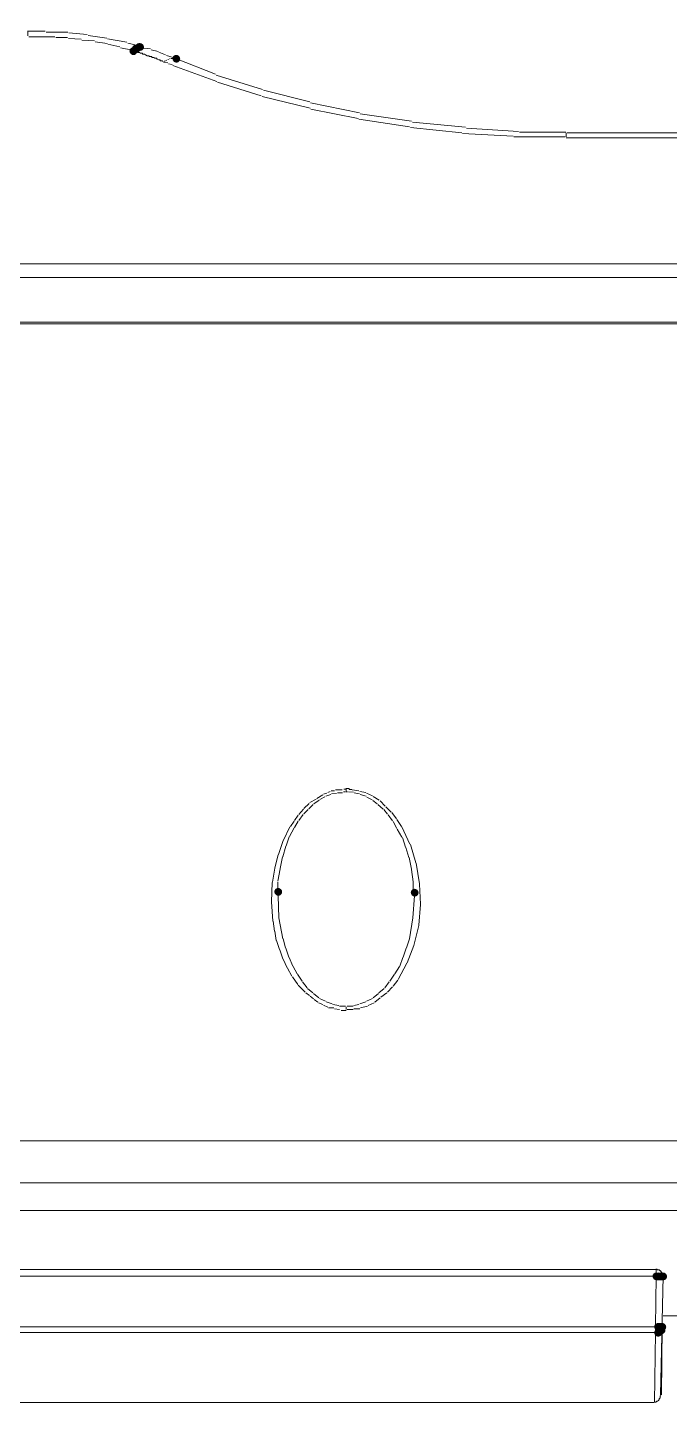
# Model space of a CAD drawing. Header units: millimetres. Extents: x 0 to 297, y 0 to 208.
# Drawn here: x 106.33 to 120.94, y 49.91 to 81.22 of the extents above; entities that cross this region are included whole.
import ezdxf

# ---------------------------------------------------------------- set-up
doc = ezdxf.new("R2010")
doc.units = ezdxf.units.MM

msp = doc.modelspace()

# ---------------------------------------------------------------- hatches: boundary and pattern name
h = msp.add_hatch(color=7)
h.dxf.hatch_style = 2
h.paths.add_polyline_path([(106.732211, 81.223678), (106.732211, 81.051169)])
h = msp.add_hatch(color=7)
h.dxf.hatch_style = 2
h.paths.add_polyline_path([(107.249736, 81.204275), (107.249736, 81.031767)])
h = msp.add_hatch(color=7)
h.dxf.hatch_style = 2
h.paths.add_polyline_path([(107.690356, 81.146772), (107.690356, 80.974264)])
h = msp.add_hatch(color=7)
h.dxf.hatch_style = 2
h.paths.add_polyline_path([(108.131328, 81.070219), (108.131328, 80.897711)])
h = msp.add_hatch(color=7)
h.dxf.hatch_style = 2
h.paths.add_polyline_path([(108.59135, 80.974264), (108.59135, 80.801756)])
h = msp.add_hatch(color=7)
edge = h.paths.add_edge_path(flags=0)
edge.add_spline(control_points=[(108.853424, 80.80542), (108.819879, 80.838965), (108.764987, 80.838965), (108.731442, 80.80542), (108.697897, 80.771875), (108.697897, 80.716983), (108.731442, 80.683438), (108.731442, 80.683438), (108.737087, 80.677794), (108.737087, 80.677794), (108.770632, 80.644249), (108.825524, 80.644249), (108.859069, 80.677794), (108.892614, 80.711339), (108.892614, 80.766231), (108.859069, 80.799776), (108.859069, 80.799776), (108.853424, 80.80542), (108.853424, 80.80542)], knot_values=[0, 0, 0, 0, 1, 1, 1, 2, 2, 2, 3, 3, 3, 4, 4, 4, 5, 5, 5, 6, 6, 6, 6], degree=3, periodic=1)
h = msp.add_hatch(color=7)
edge = h.paths.add_edge_path(flags=0)
edge.add_spline(control_points=[(108.872474, 80.80542), (108.838929, 80.838965), (108.784037, 80.838965), (108.750492, 80.80542), (108.716947, 80.771875), (108.716947, 80.716983), (108.750492, 80.683438), (108.750492, 80.683438), (108.756137, 80.677794), (108.756137, 80.677794), (108.789682, 80.644249), (108.844574, 80.644249), (108.878119, 80.677794), (108.911664, 80.711339), (108.911664, 80.766231), (108.878119, 80.799776), (108.878119, 80.799776), (108.872474, 80.80542), (108.872474, 80.80542)], knot_values=[0, 0, 0, 0, 1, 1, 1, 2, 2, 2, 3, 3, 3, 4, 4, 4, 5, 5, 5, 6, 6, 6, 6], degree=3, periodic=1)
h = msp.add_hatch(color=7)
edge = h.paths.add_edge_path(flags=0)
edge.add_spline(control_points=[(108.929977, 80.843873), (108.896432, 80.877418), (108.84154, 80.877418), (108.807995, 80.843873), (108.77445, 80.810328), (108.77445, 80.755436), (108.807995, 80.721891), (108.807995, 80.721891), (108.81364, 80.716247), (108.81364, 80.716247), (108.847185, 80.682702), (108.902076, 80.682702), (108.935621, 80.716247), (108.969166, 80.749792), (108.969166, 80.804683), (108.935621, 80.838228), (108.935621, 80.838228), (108.929977, 80.843873), (108.929977, 80.843873)], knot_values=[0, 0, 0, 0, 1, 1, 1, 2, 2, 2, 3, 3, 3, 4, 4, 4, 5, 5, 5, 6, 6, 6, 6], degree=3, periodic=1)
h = msp.add_hatch(color=7)
edge = h.paths.add_edge_path(flags=0)
edge.add_spline(control_points=[(108.94938, 80.843873), (108.915835, 80.877418), (108.860943, 80.877418), (108.827398, 80.843873), (108.793853, 80.810328), (108.793853, 80.755436), (108.827398, 80.721891), (108.827398, 80.721891), (108.833042, 80.716247), (108.833042, 80.716247), (108.866587, 80.682702), (108.921479, 80.682702), (108.955024, 80.716247), (108.988569, 80.749792), (108.988569, 80.804683), (108.955024, 80.838228), (108.955024, 80.838228), (108.94938, 80.843873), (108.94938, 80.843873)], knot_values=[0, 0, 0, 0, 1, 1, 1, 2, 2, 2, 3, 3, 3, 4, 4, 4, 5, 5, 5, 6, 6, 6, 6], degree=3, periodic=1)
h = msp.add_hatch(color=7)
h.dxf.hatch_style = 2
h.paths.add_polyline_path([(108.894426, 80.712013), (109.016408, 80.833995)])
h = msp.add_hatch(color=7)
h.dxf.hatch_style = 2
h.paths.add_polyline_path([(108.955417, 80.859258), (108.955417, 80.68675)])
h = msp.add_hatch(color=7)
h.dxf.hatch_style = 2
h.paths.add_polyline_path([(109.127925, 80.821158), (109.127925, 80.64865)])
h = msp.add_hatch(color=7)
edge = h.paths.add_edge_path(flags=0)
edge.add_spline(control_points=[(108.795921, 80.747917), (108.762376, 80.781462), (108.707485, 80.781462), (108.67394, 80.747917), (108.640395, 80.714372), (108.640395, 80.659481), (108.67394, 80.625936), (108.67394, 80.625936), (108.679584, 80.620291), (108.679584, 80.620291), (108.713129, 80.586746), (108.768021, 80.586746), (108.801566, 80.620291), (108.835111, 80.653836), (108.835111, 80.708728), (108.801566, 80.742273), (108.801566, 80.742273), (108.795921, 80.747917), (108.795921, 80.747917)], knot_values=[0, 0, 0, 0, 1, 1, 1, 2, 2, 2, 3, 3, 3, 4, 4, 4, 5, 5, 5, 6, 6, 6, 6], degree=3, periodic=1)
h = msp.add_hatch(color=7)
h.dxf.hatch_style = 2
h.paths.add_polyline_path([(109.300433, 80.763656), (109.300433, 80.591147)])
h = msp.add_hatch(color=7)
h.dxf.hatch_style = 2
h.paths.add_polyline_path([(109.472942, 80.68675), (109.472942, 80.514242)])
h = msp.add_hatch(color=7)
edge = h.paths.add_edge_path(flags=0)
edge.add_spline(control_points=[(109.773469, 80.575409), (109.739924, 80.608954), (109.685032, 80.608954), (109.651487, 80.575409), (109.617942, 80.541864), (109.617942, 80.486972), (109.651487, 80.453427), (109.651487, 80.453427), (109.657131, 80.447783), (109.657131, 80.447783), (109.690676, 80.414238), (109.745568, 80.414238), (109.779113, 80.447783), (109.812658, 80.481328), (109.812658, 80.53622), (109.779113, 80.569765), (109.779113, 80.569765), (109.773469, 80.575409), (109.773469, 80.575409)], knot_values=[0, 0, 0, 0, 1, 1, 1, 2, 2, 2, 3, 3, 3, 4, 4, 4, 5, 5, 5, 6, 6, 6, 6], degree=3, periodic=1)
h = msp.add_hatch(color=7)
h.dxf.hatch_style = 2
h.paths.add_polyline_path([(109.64545, 80.629247), (109.64545, 80.456739)])
h = msp.add_hatch(color=7)
h.dxf.hatch_style = 2
h.paths.add_polyline_path([(110.603594, 80.246131), (110.603594, 80.073622)])
h = msp.add_hatch(color=7)
h.dxf.hatch_style = 2
h.paths.add_polyline_path([(111.676744, 79.901114), (111.676744, 79.728606)])
h = msp.add_hatch(color=7)
h.dxf.hatch_style = 2
h.paths.add_polyline_path([(112.750247, 79.6136), (112.750247, 79.441092)])
h = msp.add_hatch(color=7)
h.dxf.hatch_style = 2
h.paths.add_polyline_path([(113.8809, 79.364539), (113.8809, 79.192031)])
h = msp.add_hatch(color=7)
h.dxf.hatch_style = 2
h.paths.add_polyline_path([(115.069056, 79.172981), (115.069056, 79.000472)])
h = msp.add_hatch(color=7)
h.dxf.hatch_style = 2
h.paths.add_polyline_path([(116.295664, 79.038572), (116.295664, 78.866064)])
h = msp.add_hatch(color=7)
h.dxf.hatch_style = 2
h.paths.add_polyline_path([(117.503222, 78.942969), (117.503222, 78.770461)])
h = msp.add_hatch(color=7)
h.dxf.hatch_style = 2
h.paths.add_polyline_path([(113.516833, 63.898056), (113.516833, 63.725547)])
h = msp.add_hatch(color=7)
h.dxf.hatch_style = 2
h.paths.add_polyline_path([(113.631839, 63.898056), (113.631839, 63.725547)])
h = msp.add_hatch(color=7)
h.dxf.hatch_style = 2
h.paths.add_polyline_path([(112.84585, 63.629592), (112.84585, 63.457083)])
h = msp.add_hatch(color=7)
h.dxf.hatch_style = 2
h.paths.add_polyline_path([(112.980258, 63.725547), (112.980258, 63.553039)])
h = msp.add_hatch(color=7)
h.dxf.hatch_style = 2
h.paths.add_polyline_path([(113.114314, 63.8021), (113.114314, 63.629592)])
h = msp.add_hatch(color=7)
h.dxf.hatch_style = 2
h.paths.add_polyline_path([(113.248369, 63.859603), (113.248369, 63.687094)])
h = msp.add_hatch(color=7)
h.dxf.hatch_style = 2
h.paths.add_polyline_path([(113.382425, 63.878653), (113.382425, 63.706144)])
h = msp.add_hatch(color=7)
h.dxf.hatch_style = 2
h.paths.add_polyline_path([(113.765894, 63.878653), (113.765894, 63.706144)])
h = msp.add_hatch(color=7)
h.dxf.hatch_style = 2
h.paths.add_polyline_path([(113.89995, 63.840553), (113.89995, 63.668044)])
h = msp.add_hatch(color=7)
h.dxf.hatch_style = 2
h.paths.add_polyline_path([(114.053408, 63.78305), (114.053408, 63.610542)])
h = msp.add_hatch(color=7)
h.dxf.hatch_style = 2
h.paths.add_polyline_path([(114.187464, 63.706144), (114.187464, 63.533636)])
h = msp.add_hatch(color=7)
h.dxf.hatch_style = 2
h.paths.add_polyline_path([(114.302469, 63.610542), (114.302469, 63.438033)])
h = msp.add_hatch(color=7)
h.dxf.hatch_style = 2
h.paths.add_polyline_path([(112.615839, 63.399581), (112.615839, 63.227072)])
h = msp.add_hatch(color=7)
h.dxf.hatch_style = 2
h.paths.add_polyline_path([(112.730844, 63.514586), (112.730844, 63.342078)])
h = msp.add_hatch(color=7)
h.dxf.hatch_style = 2
h.paths.add_polyline_path([(114.436878, 63.495536), (114.436878, 63.323028)])
h = msp.add_hatch(color=7)
h.dxf.hatch_style = 2
h.paths.add_polyline_path([(114.532481, 63.380531), (114.532481, 63.208022)])
h = msp.add_hatch(color=7)
h.dxf.hatch_style = 2
h.paths.add_polyline_path([(112.405231, 63.093017), (112.405231, 62.920508)])
h = msp.add_hatch(color=7)
h.dxf.hatch_style = 2
h.paths.add_polyline_path([(112.500833, 63.246475), (112.500833, 63.073967)])
h = msp.add_hatch(color=7)
h.dxf.hatch_style = 2
h.paths.add_polyline_path([(114.647486, 63.227072), (114.647486, 63.054564)])
h = msp.add_hatch(color=7)
h.dxf.hatch_style = 2
h.paths.add_polyline_path([(114.743442, 63.054564), (114.743442, 62.882056)])
h = msp.add_hatch(color=7)
h.dxf.hatch_style = 2
h.paths.add_polyline_path([(112.213672, 62.671447), (112.213672, 62.498939)])
h = msp.add_hatch(color=7)
h.dxf.hatch_style = 2
h.paths.add_polyline_path([(112.290225, 62.882056), (112.290225, 62.709547)])
h = msp.add_hatch(color=7)
h.dxf.hatch_style = 2
h.paths.add_polyline_path([(114.858447, 62.863006), (114.858447, 62.690497)])
h = msp.add_hatch(color=7)
h.dxf.hatch_style = 2
h.paths.add_polyline_path([(112.136767, 62.422386), (112.136767, 62.249878)])
h = msp.add_hatch(color=7)
h.dxf.hatch_style = 2
h.paths.add_polyline_path([(114.935, 62.632994), (114.935, 62.460486)])
h = msp.add_hatch(color=7)
h.dxf.hatch_style = 2
h.paths.add_polyline_path([(115.011553, 62.402983), (115.011553, 62.230475)])
h = msp.add_hatch(color=7)
h.dxf.hatch_style = 2
h.paths.add_polyline_path([(112.079264, 62.153922), (112.079264, 61.981414)])
h = msp.add_hatch(color=7)
h.dxf.hatch_style = 2
h.paths.add_polyline_path([(115.069056, 62.134872), (115.069056, 61.962364)])
h = msp.add_hatch(color=7)
h.dxf.hatch_style = 2
h.paths.add_polyline_path([(112.021761, 61.866408), (112.021761, 61.6939)])
h = msp.add_hatch(color=7)
h.dxf.hatch_style = 2
h.paths.add_polyline_path([(115.107508, 61.847358), (115.107508, 61.67485)])
h = msp.add_hatch(color=7)
edge = h.paths.add_edge_path(flags=0)
edge.add_spline(control_points=[(112.092277, 61.601609), (112.058732, 61.635154), (112.00384, 61.635154), (111.970295, 61.601609), (111.93675, 61.568064), (111.93675, 61.513172), (111.970295, 61.479627), (111.970295, 61.479627), (111.97594, 61.473983), (111.97594, 61.473983), (112.009485, 61.440438), (112.064376, 61.440438), (112.097921, 61.473983), (112.131466, 61.507528), (112.131466, 61.56242), (112.097921, 61.595965), (112.097921, 61.595965), (112.092277, 61.601609), (112.092277, 61.601609)], knot_values=[0, 0, 0, 0, 1, 1, 1, 2, 2, 2, 3, 3, 3, 4, 4, 4, 5, 5, 5, 6, 6, 6, 6], degree=3, periodic=1)
h = msp.add_hatch(color=7)
edge = h.paths.add_edge_path(flags=0)
edge.add_spline(control_points=[(115.197074, 61.582559), (115.163529, 61.616104), (115.108637, 61.616104), (115.075092, 61.582559), (115.041547, 61.549014), (115.041547, 61.494122), (115.075092, 61.460577), (115.075092, 61.460577), (115.080737, 61.454933), (115.080737, 61.454933), (115.114282, 61.421388), (115.169174, 61.421388), (115.202719, 61.454933), (115.236264, 61.488478), (115.236264, 61.54337), (115.202719, 61.576915), (115.202719, 61.576915), (115.197074, 61.582559), (115.197074, 61.582559)], knot_values=[0, 0, 0, 0, 1, 1, 1, 2, 2, 2, 3, 3, 3, 4, 4, 4, 5, 5, 5, 6, 6, 6, 6], degree=3, periodic=1)
h = msp.add_hatch(color=7)
edge = h.paths.add_edge_path(flags=0)
edge.add_spline(control_points=[(120.697585, 52.842842), (120.66404, 52.876387), (120.609149, 52.876387), (120.575604, 52.842842), (120.542059, 52.809297), (120.542059, 52.754406), (120.575604, 52.720861), (120.575604, 52.720861), (120.581248, 52.715216), (120.581248, 52.715216), (120.614793, 52.681671), (120.669685, 52.681671), (120.70323, 52.715216), (120.736775, 52.748761), (120.736775, 52.803653), (120.70323, 52.837198), (120.70323, 52.837198), (120.697585, 52.842842), (120.697585, 52.842842)], knot_values=[0, 0, 0, 0, 1, 1, 1, 2, 2, 2, 3, 3, 3, 4, 4, 4, 5, 5, 5, 6, 6, 6, 6], degree=3, periodic=1)
h = msp.add_hatch(color=7)
edge = h.paths.add_edge_path(flags=0)
edge.add_spline(control_points=[(120.716988, 52.842842), (120.683443, 52.876387), (120.628551, 52.876387), (120.595006, 52.842842), (120.561461, 52.809297), (120.561461, 52.754406), (120.595006, 52.720861), (120.595006, 52.720861), (120.600651, 52.715216), (120.600651, 52.715216), (120.634196, 52.681671), (120.689088, 52.681671), (120.722633, 52.715216), (120.756178, 52.748761), (120.756178, 52.803653), (120.722633, 52.837198), (120.722633, 52.837198), (120.716988, 52.842842), (120.716988, 52.842842)], knot_values=[0, 0, 0, 0, 1, 1, 1, 2, 2, 2, 3, 3, 3, 4, 4, 4, 5, 5, 5, 6, 6, 6, 6], degree=3, periodic=1)
h = msp.add_hatch(color=7)
edge = h.paths.add_edge_path(flags=0)
edge.add_spline(control_points=[(120.736038, 52.842842), (120.702493, 52.876387), (120.647601, 52.876387), (120.614056, 52.842842), (120.580511, 52.809297), (120.580511, 52.754406), (120.614056, 52.720861), (120.614056, 52.720861), (120.619701, 52.715216), (120.619701, 52.715216), (120.653246, 52.681671), (120.708138, 52.681671), (120.741683, 52.715216), (120.775228, 52.748761), (120.775228, 52.803653), (120.741683, 52.837198), (120.741683, 52.837198), (120.736038, 52.842842), (120.736038, 52.842842)], knot_values=[0, 0, 0, 0, 1, 1, 1, 2, 2, 2, 3, 3, 3, 4, 4, 4, 5, 5, 5, 6, 6, 6, 6], degree=3, periodic=1)
h = msp.add_hatch(color=7)
edge = h.paths.add_edge_path(flags=0)
edge.add_spline(control_points=[(120.755088, 52.842842), (120.721543, 52.876387), (120.666651, 52.876387), (120.633106, 52.842842), (120.599561, 52.809297), (120.599561, 52.754406), (120.633106, 52.720861), (120.633106, 52.720861), (120.638751, 52.715216), (120.638751, 52.715216), (120.672296, 52.681671), (120.727188, 52.681671), (120.760733, 52.715216), (120.794278, 52.748761), (120.794278, 52.803653), (120.760733, 52.837198), (120.760733, 52.837198), (120.755088, 52.842842), (120.755088, 52.842842)], knot_values=[0, 0, 0, 0, 1, 1, 1, 2, 2, 2, 3, 3, 3, 4, 4, 4, 5, 5, 5, 6, 6, 6, 6], degree=3, periodic=1)
h = msp.add_hatch(color=7)
edge = h.paths.add_edge_path(flags=0)
edge.add_spline(control_points=[(120.755088, 52.842842), (120.721543, 52.876387), (120.666651, 52.876387), (120.633106, 52.842842), (120.599561, 52.809297), (120.599561, 52.754406), (120.633106, 52.720861), (120.633106, 52.720861), (120.638751, 52.715216), (120.638751, 52.715216), (120.672296, 52.681671), (120.727188, 52.681671), (120.760733, 52.715216), (120.794278, 52.748761), (120.794278, 52.803653), (120.760733, 52.837198), (120.760733, 52.837198), (120.755088, 52.842842), (120.755088, 52.842842)], knot_values=[0, 0, 0, 0, 1, 1, 1, 2, 2, 2, 3, 3, 3, 4, 4, 4, 5, 5, 5, 6, 6, 6, 6], degree=3, periodic=1)
h = msp.add_hatch(color=7)
edge = h.paths.add_edge_path(flags=0)
edge.add_spline(control_points=[(120.774491, 52.842842), (120.740946, 52.876387), (120.686054, 52.876387), (120.652509, 52.842842), (120.618964, 52.809297), (120.618964, 52.754406), (120.652509, 52.720861), (120.652509, 52.720861), (120.658154, 52.715216), (120.658154, 52.715216), (120.691699, 52.681671), (120.74659, 52.681671), (120.780135, 52.715216), (120.81368, 52.748761), (120.81368, 52.803653), (120.780135, 52.837198), (120.780135, 52.837198), (120.774491, 52.842842), (120.774491, 52.842842)], knot_values=[0, 0, 0, 0, 1, 1, 1, 2, 2, 2, 3, 3, 3, 4, 4, 4, 5, 5, 5, 6, 6, 6, 6], degree=3, periodic=1)
h = msp.add_hatch(color=7)
edge = h.paths.add_edge_path(flags=0)
edge.add_spline(control_points=[(120.793541, 52.842842), (120.759996, 52.876387), (120.705104, 52.876387), (120.671559, 52.842842), (120.638014, 52.809297), (120.638014, 52.754406), (120.671559, 52.720861), (120.671559, 52.720861), (120.677204, 52.715216), (120.677204, 52.715216), (120.710749, 52.681671), (120.76564, 52.681671), (120.799185, 52.715216), (120.83273, 52.748761), (120.83273, 52.803653), (120.799185, 52.837198), (120.799185, 52.837198), (120.793541, 52.842842), (120.793541, 52.842842)], knot_values=[0, 0, 0, 0, 1, 1, 1, 2, 2, 2, 3, 3, 3, 4, 4, 4, 5, 5, 5, 6, 6, 6, 6], degree=3, periodic=1)
h = msp.add_hatch(color=7)
edge = h.paths.add_edge_path(flags=0)
edge.add_spline(control_points=[(120.793541, 52.842842), (120.759996, 52.876387), (120.705104, 52.876387), (120.671559, 52.842842), (120.638014, 52.809297), (120.638014, 52.754406), (120.671559, 52.720861), (120.671559, 52.720861), (120.677204, 52.715216), (120.677204, 52.715216), (120.710749, 52.681671), (120.76564, 52.681671), (120.799185, 52.715216), (120.83273, 52.748761), (120.83273, 52.803653), (120.799185, 52.837198), (120.799185, 52.837198), (120.793541, 52.842842), (120.793541, 52.842842)], knot_values=[0, 0, 0, 0, 1, 1, 1, 2, 2, 2, 3, 3, 3, 4, 4, 4, 5, 5, 5, 6, 6, 6, 6], degree=3, periodic=1)
h = msp.add_hatch(color=7)
edge = h.paths.add_edge_path(flags=0)
edge.add_spline(control_points=[(120.812591, 52.842842), (120.779046, 52.876387), (120.724154, 52.876387), (120.690609, 52.842842), (120.657064, 52.809297), (120.657064, 52.754406), (120.690609, 52.720861), (120.690609, 52.720861), (120.696254, 52.715216), (120.696254, 52.715216), (120.729799, 52.681671), (120.78469, 52.681671), (120.818235, 52.715216), (120.85178, 52.748761), (120.85178, 52.803653), (120.818235, 52.837198), (120.818235, 52.837198), (120.812591, 52.842842), (120.812591, 52.842842)], knot_values=[0, 0, 0, 0, 1, 1, 1, 2, 2, 2, 3, 3, 3, 4, 4, 4, 5, 5, 5, 6, 6, 6, 6], degree=3, periodic=1)
h = msp.add_hatch(color=7)
edge = h.paths.add_edge_path(flags=0)
edge.add_spline(control_points=[(120.812591, 52.842842), (120.779046, 52.876387), (120.724154, 52.876387), (120.690609, 52.842842), (120.657064, 52.809297), (120.657064, 52.754406), (120.690609, 52.720861), (120.690609, 52.720861), (120.696254, 52.715216), (120.696254, 52.715216), (120.729799, 52.681671), (120.78469, 52.681671), (120.818235, 52.715216), (120.85178, 52.748761), (120.85178, 52.803653), (120.818235, 52.837198), (120.818235, 52.837198), (120.812591, 52.842842), (120.812591, 52.842842)], knot_values=[0, 0, 0, 0, 1, 1, 1, 2, 2, 2, 3, 3, 3, 4, 4, 4, 5, 5, 5, 6, 6, 6, 6], degree=3, periodic=1)
h = msp.add_hatch(color=7)
edge = h.paths.add_edge_path(flags=0)
edge.add_spline(control_points=[(120.831994, 52.842842), (120.798449, 52.876387), (120.743557, 52.876387), (120.710012, 52.842842), (120.676467, 52.809297), (120.676467, 52.754406), (120.710012, 52.720861), (120.710012, 52.720861), (120.715656, 52.715216), (120.715656, 52.715216), (120.749201, 52.681671), (120.804093, 52.681671), (120.837638, 52.715216), (120.871183, 52.748761), (120.871183, 52.803653), (120.837638, 52.837198), (120.837638, 52.837198), (120.831994, 52.842842), (120.831994, 52.842842)], knot_values=[0, 0, 0, 0, 1, 1, 1, 2, 2, 2, 3, 3, 3, 4, 4, 4, 5, 5, 5, 6, 6, 6, 6], degree=3, periodic=1)
h = msp.add_hatch(color=7)
edge = h.paths.add_edge_path(flags=0)
edge.add_spline(control_points=[(120.831994, 52.842842), (120.798449, 52.876387), (120.743557, 52.876387), (120.710012, 52.842842), (120.676467, 52.809297), (120.676467, 52.754406), (120.710012, 52.720861), (120.710012, 52.720861), (120.715656, 52.715216), (120.715656, 52.715216), (120.749201, 52.681671), (120.804093, 52.681671), (120.837638, 52.715216), (120.871183, 52.748761), (120.871183, 52.803653), (120.837638, 52.837198), (120.837638, 52.837198), (120.831994, 52.842842), (120.831994, 52.842842)], knot_values=[0, 0, 0, 0, 1, 1, 1, 2, 2, 2, 3, 3, 3, 4, 4, 4, 5, 5, 5, 6, 6, 6, 6], degree=3, periodic=1)
h = msp.add_hatch(color=7)
edge = h.paths.add_edge_path(flags=0)
edge.add_spline(control_points=[(120.831994, 52.842842), (120.798449, 52.876387), (120.743557, 52.876387), (120.710012, 52.842842), (120.676467, 52.809297), (120.676467, 52.754406), (120.710012, 52.720861), (120.710012, 52.720861), (120.715656, 52.715216), (120.715656, 52.715216), (120.749201, 52.681671), (120.804093, 52.681671), (120.837638, 52.715216), (120.871183, 52.748761), (120.871183, 52.803653), (120.837638, 52.837198), (120.837638, 52.837198), (120.831994, 52.842842), (120.831994, 52.842842)], knot_values=[0, 0, 0, 0, 1, 1, 1, 2, 2, 2, 3, 3, 3, 4, 4, 4, 5, 5, 5, 6, 6, 6, 6], degree=3, periodic=1)
h = msp.add_hatch(color=7)
edge = h.paths.add_edge_path(flags=0)
edge.add_spline(control_points=[(120.831994, 52.842842), (120.798449, 52.876387), (120.743557, 52.876387), (120.710012, 52.842842), (120.676467, 52.809297), (120.676467, 52.754406), (120.710012, 52.720861), (120.710012, 52.720861), (120.715656, 52.715216), (120.715656, 52.715216), (120.749201, 52.681671), (120.804093, 52.681671), (120.837638, 52.715216), (120.871183, 52.748761), (120.871183, 52.803653), (120.837638, 52.837198), (120.837638, 52.837198), (120.831994, 52.842842), (120.831994, 52.842842)], knot_values=[0, 0, 0, 0, 1, 1, 1, 2, 2, 2, 3, 3, 3, 4, 4, 4, 5, 5, 5, 6, 6, 6, 6], degree=3, periodic=1)
h = msp.add_hatch(color=7)
edge = h.paths.add_edge_path(flags=0)
edge.add_spline(control_points=[(120.831994, 52.842842), (120.798449, 52.876387), (120.743557, 52.876387), (120.710012, 52.842842), (120.676467, 52.809297), (120.676467, 52.754406), (120.710012, 52.720861), (120.710012, 52.720861), (120.715656, 52.715216), (120.715656, 52.715216), (120.749201, 52.681671), (120.804093, 52.681671), (120.837638, 52.715216), (120.871183, 52.748761), (120.871183, 52.803653), (120.837638, 52.837198), (120.837638, 52.837198), (120.831994, 52.842842), (120.831994, 52.842842)], knot_values=[0, 0, 0, 0, 1, 1, 1, 2, 2, 2, 3, 3, 3, 4, 4, 4, 5, 5, 5, 6, 6, 6, 6], degree=3, periodic=1)
h = msp.add_hatch(color=7)
edge = h.paths.add_edge_path(flags=0)
edge.add_spline(control_points=[(120.831994, 52.842842), (120.798449, 52.876387), (120.743557, 52.876387), (120.710012, 52.842842), (120.676467, 52.809297), (120.676467, 52.754406), (120.710012, 52.720861), (120.710012, 52.720861), (120.715656, 52.715216), (120.715656, 52.715216), (120.749201, 52.681671), (120.804093, 52.681671), (120.837638, 52.715216), (120.871183, 52.748761), (120.871183, 52.803653), (120.837638, 52.837198), (120.837638, 52.837198), (120.831994, 52.842842), (120.831994, 52.842842)], knot_values=[0, 0, 0, 0, 1, 1, 1, 2, 2, 2, 3, 3, 3, 4, 4, 4, 5, 5, 5, 6, 6, 6, 6], degree=3, periodic=1)
h = msp.add_hatch(color=7)
edge = h.paths.add_edge_path(flags=0)
edge.add_spline(control_points=[(120.851044, 52.842842), (120.817499, 52.876387), (120.762607, 52.876387), (120.729062, 52.842842), (120.695517, 52.809297), (120.695517, 52.754406), (120.729062, 52.720861), (120.729062, 52.720861), (120.734706, 52.715216), (120.734706, 52.715216), (120.768251, 52.681671), (120.823143, 52.681671), (120.856688, 52.715216), (120.890233, 52.748761), (120.890233, 52.803653), (120.856688, 52.837198), (120.856688, 52.837198), (120.851044, 52.842842), (120.851044, 52.842842)], knot_values=[0, 0, 0, 0, 1, 1, 1, 2, 2, 2, 3, 3, 3, 4, 4, 4, 5, 5, 5, 6, 6, 6, 6], degree=3, periodic=1)
h = msp.add_hatch(color=7)
edge = h.paths.add_edge_path(flags=0)
edge.add_spline(control_points=[(120.851044, 52.842842), (120.817499, 52.876387), (120.762607, 52.876387), (120.729062, 52.842842), (120.695517, 52.809297), (120.695517, 52.754406), (120.729062, 52.720861), (120.729062, 52.720861), (120.734706, 52.715216), (120.734706, 52.715216), (120.768251, 52.681671), (120.823143, 52.681671), (120.856688, 52.715216), (120.890233, 52.748761), (120.890233, 52.803653), (120.856688, 52.837198), (120.856688, 52.837198), (120.851044, 52.842842), (120.851044, 52.842842)], knot_values=[0, 0, 0, 0, 1, 1, 1, 2, 2, 2, 3, 3, 3, 4, 4, 4, 5, 5, 5, 6, 6, 6, 6], degree=3, periodic=1)
h = msp.add_hatch(color=7)
edge = h.paths.add_edge_path(flags=0)
edge.add_spline(control_points=[(120.851044, 52.842842), (120.817499, 52.876387), (120.762607, 52.876387), (120.729062, 52.842842), (120.695517, 52.809297), (120.695517, 52.754406), (120.729062, 52.720861), (120.729062, 52.720861), (120.734706, 52.715216), (120.734706, 52.715216), (120.768251, 52.681671), (120.823143, 52.681671), (120.856688, 52.715216), (120.890233, 52.748761), (120.890233, 52.803653), (120.856688, 52.837198), (120.856688, 52.837198), (120.851044, 52.842842), (120.851044, 52.842842)], knot_values=[0, 0, 0, 0, 1, 1, 1, 2, 2, 2, 3, 3, 3, 4, 4, 4, 5, 5, 5, 6, 6, 6, 6], degree=3, periodic=1)
h = msp.add_hatch(color=7)
edge = h.paths.add_edge_path(flags=0)
edge.add_spline(control_points=[(120.851044, 52.842842), (120.817499, 52.876387), (120.762607, 52.876387), (120.729062, 52.842842), (120.695517, 52.809297), (120.695517, 52.754406), (120.729062, 52.720861), (120.729062, 52.720861), (120.734706, 52.715216), (120.734706, 52.715216), (120.768251, 52.681671), (120.823143, 52.681671), (120.856688, 52.715216), (120.890233, 52.748761), (120.890233, 52.803653), (120.856688, 52.837198), (120.856688, 52.837198), (120.851044, 52.842842), (120.851044, 52.842842)], knot_values=[0, 0, 0, 0, 1, 1, 1, 2, 2, 2, 3, 3, 3, 4, 4, 4, 5, 5, 5, 6, 6, 6, 6], degree=3, periodic=1)
h = msp.add_hatch(color=7)
edge = h.paths.add_edge_path(flags=0)
edge.add_spline(control_points=[(120.851044, 52.842842), (120.817499, 52.876387), (120.762607, 52.876387), (120.729062, 52.842842), (120.695517, 52.809297), (120.695517, 52.754406), (120.729062, 52.720861), (120.729062, 52.720861), (120.734706, 52.715216), (120.734706, 52.715216), (120.768251, 52.681671), (120.823143, 52.681671), (120.856688, 52.715216), (120.890233, 52.748761), (120.890233, 52.803653), (120.856688, 52.837198), (120.856688, 52.837198), (120.851044, 52.842842), (120.851044, 52.842842)], knot_values=[0, 0, 0, 0, 1, 1, 1, 2, 2, 2, 3, 3, 3, 4, 4, 4, 5, 5, 5, 6, 6, 6, 6], degree=3, periodic=1)
h = msp.add_hatch(color=7)
edge = h.paths.add_edge_path(flags=0)
edge.add_spline(control_points=[(120.851044, 52.842842), (120.817499, 52.876387), (120.762607, 52.876387), (120.729062, 52.842842), (120.695517, 52.809297), (120.695517, 52.754406), (120.729062, 52.720861), (120.729062, 52.720861), (120.734706, 52.715216), (120.734706, 52.715216), (120.768251, 52.681671), (120.823143, 52.681671), (120.856688, 52.715216), (120.890233, 52.748761), (120.890233, 52.803653), (120.856688, 52.837198), (120.856688, 52.837198), (120.851044, 52.842842), (120.851044, 52.842842)], knot_values=[0, 0, 0, 0, 1, 1, 1, 2, 2, 2, 3, 3, 3, 4, 4, 4, 5, 5, 5, 6, 6, 6, 6], degree=3, periodic=1)
h = msp.add_hatch(color=7)
edge = h.paths.add_edge_path(flags=0)
edge.add_spline(control_points=[(120.736038, 51.69314), (120.702493, 51.726685), (120.647601, 51.726685), (120.614056, 51.69314), (120.580511, 51.659595), (120.580511, 51.604703), (120.614056, 51.571158), (120.614056, 51.571158), (120.619701, 51.565513), (120.619701, 51.565513), (120.653246, 51.531968), (120.708138, 51.531968), (120.741683, 51.565513), (120.775228, 51.599058), (120.775228, 51.65395), (120.741683, 51.687495), (120.741683, 51.687495), (120.736038, 51.69314), (120.736038, 51.69314)], knot_values=[0, 0, 0, 0, 1, 1, 1, 2, 2, 2, 3, 3, 3, 4, 4, 4, 5, 5, 5, 6, 6, 6, 6], degree=3, periodic=1)
h = msp.add_hatch(color=7)
edge = h.paths.add_edge_path(flags=0)
edge.add_spline(control_points=[(120.755088, 51.69314), (120.721543, 51.726685), (120.666651, 51.726685), (120.633106, 51.69314), (120.599561, 51.659595), (120.599561, 51.604703), (120.633106, 51.571158), (120.633106, 51.571158), (120.638751, 51.565513), (120.638751, 51.565513), (120.672296, 51.531968), (120.727188, 51.531968), (120.760733, 51.565513), (120.794278, 51.599058), (120.794278, 51.65395), (120.760733, 51.687495), (120.760733, 51.687495), (120.755088, 51.69314), (120.755088, 51.69314)], knot_values=[0, 0, 0, 0, 1, 1, 1, 2, 2, 2, 3, 3, 3, 4, 4, 4, 5, 5, 5, 6, 6, 6, 6], degree=3, periodic=1)
h = msp.add_hatch(color=7)
edge = h.paths.add_edge_path(flags=0)
edge.add_spline(control_points=[(120.774491, 51.69314), (120.740946, 51.726685), (120.686054, 51.726685), (120.652509, 51.69314), (120.618964, 51.659595), (120.618964, 51.604703), (120.652509, 51.571158), (120.652509, 51.571158), (120.658154, 51.565513), (120.658154, 51.565513), (120.691699, 51.531968), (120.74659, 51.531968), (120.780135, 51.565513), (120.81368, 51.599058), (120.81368, 51.65395), (120.780135, 51.687495), (120.780135, 51.687495), (120.774491, 51.69314), (120.774491, 51.69314)], knot_values=[0, 0, 0, 0, 1, 1, 1, 2, 2, 2, 3, 3, 3, 4, 4, 4, 5, 5, 5, 6, 6, 6, 6], degree=3, periodic=1)
h = msp.add_hatch(color=7)
edge = h.paths.add_edge_path(flags=0)
edge.add_spline(control_points=[(120.793541, 51.69314), (120.759996, 51.726685), (120.705104, 51.726685), (120.671559, 51.69314), (120.638014, 51.659595), (120.638014, 51.604703), (120.671559, 51.571158), (120.671559, 51.571158), (120.677204, 51.565513), (120.677204, 51.565513), (120.710749, 51.531968), (120.76564, 51.531968), (120.799185, 51.565513), (120.83273, 51.599058), (120.83273, 51.65395), (120.799185, 51.687495), (120.799185, 51.687495), (120.793541, 51.69314), (120.793541, 51.69314)], knot_values=[0, 0, 0, 0, 1, 1, 1, 2, 2, 2, 3, 3, 3, 4, 4, 4, 5, 5, 5, 6, 6, 6, 6], degree=3, periodic=1)
h = msp.add_hatch(color=7)
edge = h.paths.add_edge_path(flags=0)
edge.add_spline(control_points=[(120.793541, 51.69314), (120.759996, 51.726685), (120.705104, 51.726685), (120.671559, 51.69314), (120.638014, 51.659595), (120.638014, 51.604703), (120.671559, 51.571158), (120.671559, 51.571158), (120.677204, 51.565513), (120.677204, 51.565513), (120.710749, 51.531968), (120.76564, 51.531968), (120.799185, 51.565513), (120.83273, 51.599058), (120.83273, 51.65395), (120.799185, 51.687495), (120.799185, 51.687495), (120.793541, 51.69314), (120.793541, 51.69314)], knot_values=[0, 0, 0, 0, 1, 1, 1, 2, 2, 2, 3, 3, 3, 4, 4, 4, 5, 5, 5, 6, 6, 6, 6], degree=3, periodic=1)
h = msp.add_hatch(color=7)
edge = h.paths.add_edge_path(flags=0)
edge.add_spline(control_points=[(120.812591, 51.69314), (120.779046, 51.726685), (120.724154, 51.726685), (120.690609, 51.69314), (120.657064, 51.659595), (120.657064, 51.604703), (120.690609, 51.571158), (120.690609, 51.571158), (120.696254, 51.565513), (120.696254, 51.565513), (120.729799, 51.531968), (120.78469, 51.531968), (120.818235, 51.565513), (120.85178, 51.599058), (120.85178, 51.65395), (120.818235, 51.687495), (120.818235, 51.687495), (120.812591, 51.69314), (120.812591, 51.69314)], knot_values=[0, 0, 0, 0, 1, 1, 1, 2, 2, 2, 3, 3, 3, 4, 4, 4, 5, 5, 5, 6, 6, 6, 6], degree=3, periodic=1)
h = msp.add_hatch(color=7)
edge = h.paths.add_edge_path(flags=0)
edge.add_spline(control_points=[(120.812591, 51.69314), (120.779046, 51.726685), (120.724154, 51.726685), (120.690609, 51.69314), (120.657064, 51.659595), (120.657064, 51.604703), (120.690609, 51.571158), (120.690609, 51.571158), (120.696254, 51.565513), (120.696254, 51.565513), (120.729799, 51.531968), (120.78469, 51.531968), (120.818235, 51.565513), (120.85178, 51.599058), (120.85178, 51.65395), (120.818235, 51.687495), (120.818235, 51.687495), (120.812591, 51.69314), (120.812591, 51.69314)], knot_values=[0, 0, 0, 0, 1, 1, 1, 2, 2, 2, 3, 3, 3, 4, 4, 4, 5, 5, 5, 6, 6, 6, 6], degree=3, periodic=1)
h = msp.add_hatch(color=7)
edge = h.paths.add_edge_path(flags=0)
edge.add_spline(control_points=[(120.812591, 51.69314), (120.779046, 51.726685), (120.724154, 51.726685), (120.690609, 51.69314), (120.657064, 51.659595), (120.657064, 51.604703), (120.690609, 51.571158), (120.690609, 51.571158), (120.696254, 51.565513), (120.696254, 51.565513), (120.729799, 51.531968), (120.78469, 51.531968), (120.818235, 51.565513), (120.85178, 51.599058), (120.85178, 51.65395), (120.818235, 51.687495), (120.818235, 51.687495), (120.812591, 51.69314), (120.812591, 51.69314)], knot_values=[0, 0, 0, 0, 1, 1, 1, 2, 2, 2, 3, 3, 3, 4, 4, 4, 5, 5, 5, 6, 6, 6, 6], degree=3, periodic=1)
h = msp.add_hatch(color=7)
edge = h.paths.add_edge_path(flags=0)
edge.add_spline(control_points=[(120.831994, 51.69314), (120.798449, 51.726685), (120.743557, 51.726685), (120.710012, 51.69314), (120.676467, 51.659595), (120.676467, 51.604703), (120.710012, 51.571158), (120.710012, 51.571158), (120.715656, 51.565513), (120.715656, 51.565513), (120.749201, 51.531968), (120.804093, 51.531968), (120.837638, 51.565513), (120.871183, 51.599058), (120.871183, 51.65395), (120.837638, 51.687495), (120.837638, 51.687495), (120.831994, 51.69314), (120.831994, 51.69314)], knot_values=[0, 0, 0, 0, 1, 1, 1, 2, 2, 2, 3, 3, 3, 4, 4, 4, 5, 5, 5, 6, 6, 6, 6], degree=3, periodic=1)
h = msp.add_hatch(color=7)
edge = h.paths.add_edge_path(flags=0)
edge.add_spline(control_points=[(120.831994, 51.69314), (120.798449, 51.726685), (120.743557, 51.726685), (120.710012, 51.69314), (120.676467, 51.659595), (120.676467, 51.604703), (120.710012, 51.571158), (120.710012, 51.571158), (120.715656, 51.565513), (120.715656, 51.565513), (120.749201, 51.531968), (120.804093, 51.531968), (120.837638, 51.565513), (120.871183, 51.599058), (120.871183, 51.65395), (120.837638, 51.687495), (120.837638, 51.687495), (120.831994, 51.69314), (120.831994, 51.69314)], knot_values=[0, 0, 0, 0, 1, 1, 1, 2, 2, 2, 3, 3, 3, 4, 4, 4, 5, 5, 5, 6, 6, 6, 6], degree=3, periodic=1)
h = msp.add_hatch(color=7)
edge = h.paths.add_edge_path(flags=0)
edge.add_spline(control_points=[(120.831994, 51.69314), (120.798449, 51.726685), (120.743557, 51.726685), (120.710012, 51.69314), (120.676467, 51.659595), (120.676467, 51.604703), (120.710012, 51.571158), (120.710012, 51.571158), (120.715656, 51.565513), (120.715656, 51.565513), (120.749201, 51.531968), (120.804093, 51.531968), (120.837638, 51.565513), (120.871183, 51.599058), (120.871183, 51.65395), (120.837638, 51.687495), (120.837638, 51.687495), (120.831994, 51.69314), (120.831994, 51.69314)], knot_values=[0, 0, 0, 0, 1, 1, 1, 2, 2, 2, 3, 3, 3, 4, 4, 4, 5, 5, 5, 6, 6, 6, 6], degree=3, periodic=1)
h = msp.add_hatch(color=7)
edge = h.paths.add_edge_path(flags=0)
edge.add_spline(control_points=[(120.831994, 51.69314), (120.798449, 51.726685), (120.743557, 51.726685), (120.710012, 51.69314), (120.676467, 51.659595), (120.676467, 51.604703), (120.710012, 51.571158), (120.710012, 51.571158), (120.715656, 51.565513), (120.715656, 51.565513), (120.749201, 51.531968), (120.804093, 51.531968), (120.837638, 51.565513), (120.871183, 51.599058), (120.871183, 51.65395), (120.837638, 51.687495), (120.837638, 51.687495), (120.831994, 51.69314), (120.831994, 51.69314)], knot_values=[0, 0, 0, 0, 1, 1, 1, 2, 2, 2, 3, 3, 3, 4, 4, 4, 5, 5, 5, 6, 6, 6, 6], degree=3, periodic=1)
h = msp.add_hatch(color=7)
edge = h.paths.add_edge_path(flags=0)
edge.add_spline(control_points=[(120.831994, 51.69314), (120.798449, 51.726685), (120.743557, 51.726685), (120.710012, 51.69314), (120.676467, 51.659595), (120.676467, 51.604703), (120.710012, 51.571158), (120.710012, 51.571158), (120.715656, 51.565513), (120.715656, 51.565513), (120.749201, 51.531968), (120.804093, 51.531968), (120.837638, 51.565513), (120.871183, 51.599058), (120.871183, 51.65395), (120.837638, 51.687495), (120.837638, 51.687495), (120.831994, 51.69314), (120.831994, 51.69314)], knot_values=[0, 0, 0, 0, 1, 1, 1, 2, 2, 2, 3, 3, 3, 4, 4, 4, 5, 5, 5, 6, 6, 6, 6], degree=3, periodic=1)
h = msp.add_hatch(color=7)
edge = h.paths.add_edge_path(flags=0)
edge.add_spline(control_points=[(120.736038, 51.559084), (120.702493, 51.592629), (120.647601, 51.592629), (120.614056, 51.559084), (120.580511, 51.525539), (120.580511, 51.470647), (120.614056, 51.437102), (120.614056, 51.437102), (120.619701, 51.431458), (120.619701, 51.431458), (120.653246, 51.397913), (120.708138, 51.397913), (120.741683, 51.431458), (120.775228, 51.465003), (120.775228, 51.519895), (120.741683, 51.55344), (120.741683, 51.55344), (120.736038, 51.559084), (120.736038, 51.559084)], knot_values=[0, 0, 0, 0, 1, 1, 1, 2, 2, 2, 3, 3, 3, 4, 4, 4, 5, 5, 5, 6, 6, 6, 6], degree=3, periodic=1)
h = msp.add_hatch(color=7)
edge = h.paths.add_edge_path(flags=0)
edge.add_spline(control_points=[(120.755088, 51.578134), (120.721543, 51.611679), (120.666651, 51.611679), (120.633106, 51.578134), (120.599561, 51.544589), (120.599561, 51.489697), (120.633106, 51.456152), (120.633106, 51.456152), (120.638751, 51.450508), (120.638751, 51.450508), (120.672296, 51.416963), (120.727188, 51.416963), (120.760733, 51.450508), (120.794278, 51.484053), (120.794278, 51.538945), (120.760733, 51.57249), (120.760733, 51.57249), (120.755088, 51.578134), (120.755088, 51.578134)], knot_values=[0, 0, 0, 0, 1, 1, 1, 2, 2, 2, 3, 3, 3, 4, 4, 4, 5, 5, 5, 6, 6, 6, 6], degree=3, periodic=1)
h = msp.add_hatch(color=7)
edge = h.paths.add_edge_path(flags=0)
edge.add_spline(control_points=[(120.810593, 51.618169), (120.775984, 51.650615), (120.72112, 51.648845), (120.688674, 51.614236), (120.656228, 51.579627), (120.657998, 51.524763), (120.692607, 51.492317), (120.692607, 51.492317), (120.698252, 51.487026), (120.698252, 51.487026), (120.732861, 51.45458), (120.787724, 51.45635), (120.82017, 51.490959), (120.852616, 51.525568), (120.850846, 51.580431), (120.816237, 51.612877), (120.816237, 51.612877), (120.810593, 51.618169), (120.810593, 51.618169)], knot_values=[0, 0, 0, 0, 1, 1, 1, 2, 2, 2, 3, 3, 3, 4, 4, 4, 5, 5, 5, 6, 6, 6, 6], degree=3, periodic=1)
h = msp.add_hatch(color=7)
edge = h.paths.add_edge_path(flags=0)
edge.add_spline(control_points=[(120.812591, 51.635637), (120.779046, 51.669182), (120.724154, 51.669182), (120.690609, 51.635637), (120.657064, 51.602092), (120.657064, 51.5472), (120.690609, 51.513655), (120.690609, 51.513655), (120.696254, 51.508011), (120.696254, 51.508011), (120.729799, 51.474466), (120.78469, 51.474466), (120.818235, 51.508011), (120.85178, 51.541556), (120.85178, 51.596447), (120.818235, 51.629992), (120.818235, 51.629992), (120.812591, 51.635637), (120.812591, 51.635637)], knot_values=[0, 0, 0, 0, 1, 1, 1, 2, 2, 2, 3, 3, 3, 4, 4, 4, 5, 5, 5, 6, 6, 6, 6], degree=3, periodic=1)

# ---------------------------------------------------------------- linework, layer by layer
at = {"color": 7, "lineweight": 15}
for points in [[(106.339217, 81.146949), (106.339217, 81.031943)], [(106.732211, 81.137424), (106.348742, 81.137424)], [(107.249736, 81.118021), (106.751261, 81.118021)], [(106.645781, 81.01254), (106.358619, 81.01254)], [(106.645781, 81.01254), (106.952697, 81.01254)], [(106.971747, 80.99349), (107.240211, 80.99349)], [(107.259261, 80.97444), (107.546775, 80.955038)], [(107.690356, 81.060518), (107.268786, 81.098971)], [(107.565825, 80.935988), (107.853692, 80.916585)], [(108.131328, 80.983965), (107.709406, 81.041821)], [(107.872389, 80.897888), (108.141206, 80.859082)], [(108.59135, 80.88801), (108.150025, 80.965268)], [(108.159903, 80.840385), (108.429072, 80.782176)], [(108.936367, 80.792407), (108.609694, 80.869665)], [(108.447417, 80.763479), (108.716586, 80.705271)], [(109.089472, 80.581446), (109.051372, 80.581446), (109.012919, 80.600496), (108.993869, 80.619899), (108.955417, 80.619899), (108.936367, 80.638949), (108.897914, 80.638949), (108.878864, 80.657999), (108.840411, 80.657999), (108.821361, 80.677401), (108.782908, 80.677401), (108.744456, 80.696451), (108.725406, 80.696451)], [(108.792433, 80.744429), (108.767739, 80.719735)], [(108.868986, 80.782882), (108.847819, 80.780765)], [(108.907439, 80.782882), (108.926489, 80.782882)], [(109.127925, 80.734904), (108.974114, 80.754307)], [(109.415439, 80.44739), (109.396036, 80.46644), (109.357936, 80.46644), (109.338533, 80.48549), (109.319483, 80.48549), (109.281031, 80.504893), (109.261981, 80.523943), (109.223528, 80.523943), (109.204478, 80.542993), (109.166378, 80.542993), (109.146975, 80.562396), (109.108522, 80.562396), (109.089472, 80.581446)], [(109.300433, 80.677401), (109.145917, 80.71656)], [(109.472942, 80.600496), (109.317719, 80.659763)], [(109.64545, 80.542993), (109.490933, 80.582504)], [(109.539969, 80.495368), (109.518803, 80.493251)], [(109.578422, 80.514418), (109.556903, 80.512301)], [(109.635925, 80.514418), (109.597472, 80.514418)], [(109.712478, 80.514418), (109.654975, 80.514418)], [(109.702953, 80.523943), (109.663442, 80.525001)], [(110.603594, 80.159876), (109.720592, 80.506304)], [(109.424964, 80.437865), (109.521625, 80.417757)], [(109.463417, 80.456915), (109.441897, 80.454799)], [(109.501517, 80.475965), (109.48035, 80.474201)], [(109.539969, 80.399413), (109.617933, 80.378951)], [(109.635925, 80.36096), (110.633581, 79.995835)], [(111.676744, 79.81486), (110.621939, 80.141532)], [(110.651572, 79.977843), (111.648875, 79.670221)], [(111.667219, 79.651876), (112.760478, 79.38306)], [(112.750247, 79.527346), (111.695442, 79.796515)], [(113.8809, 79.278285), (112.768944, 79.508649)], [(112.778822, 79.364363), (113.852678, 79.153401)], [(115.069056, 79.086726), (113.89995, 79.259235)], [(113.871375, 79.134351), (115.021431, 78.961843)], [(115.040481, 78.942793), (116.209586, 78.827788)], [(116.295664, 78.952318), (115.088106, 79.067676)], [(117.503222, 78.856715), (116.314714, 78.933268)], [(116.228636, 78.808738), (117.378692, 78.751235)], [(117.397742, 78.732185), (118.566847, 78.732185)], [(118.576372, 78.837313), (117.522272, 78.837313)], [(118.585897, 78.827788), (118.585897, 78.732185)], [(118.585897, 78.712782), (126.137106, 78.712782)], [(126.156508, 78.827788), (118.6053, 78.827788)], [(126.559028, 75.837996), (104.116011, 75.837996)], [(104.096961, 75.531432), (126.539625, 75.531432)], [(126.616178, 74.477332), (104.039458, 74.477332)], [(126.578078, 74.515785), (104.116011, 74.515785)], [(113.631839, 63.888354), (113.612436, 63.888354), (113.593386, 63.888354), (113.574336, 63.888354)], [(113.708392, 63.869304), (113.689342, 63.869304), (113.669939, 63.869304), (113.650889, 63.869304), (113.650889, 63.888354), (113.631839, 63.888354)], [(112.893828, 63.648818), (112.75695, 63.56909)], [(112.84585, 63.543338), (112.964383, 63.623771)], [(113.047286, 63.744774), (112.910056, 63.665046)], [(112.980258, 63.639293), (113.097733, 63.699265)], [(113.142889, 63.782874), (113.064925, 63.762413)], [(113.114314, 63.715846), (113.230731, 63.75571)], [(113.219794, 63.821326), (113.160175, 63.80016)], [(113.315397, 63.840376), (113.238492, 63.840024)], [(113.248369, 63.773349), (113.363728, 63.773701)], [(113.411353, 63.859779), (113.334447, 63.859426)], [(113.382425, 63.792399), (113.497783, 63.792751)], [(113.411353, 63.859779), (113.487906, 63.859779)], [(113.516833, 63.811801), (113.554933, 63.811801)], [(113.583861, 63.878829), (113.525653, 63.878124)], [(113.574336, 63.811801), (113.612436, 63.811801)], [(113.583861, 63.878829), (113.583861, 63.821326)], [(113.631839, 63.811801), (113.746844, 63.811449)], [(113.717917, 63.859779), (113.871728, 63.840024)], [(113.765894, 63.792399), (113.881606, 63.772643)], [(113.890425, 63.821326), (114.025186, 63.801571)], [(113.89995, 63.754299), (114.035417, 63.714788)], [(114.043883, 63.782874), (114.180056, 63.723607)], [(114.053408, 63.696796), (114.170883, 63.636824)], [(114.187464, 63.61989), (114.287653, 63.539104)], [(114.196989, 63.706321), (114.334219, 63.626593)], [(114.350447, 63.610365), (114.471097, 63.489715)], [(112.491308, 63.284751), (112.406642, 63.161632)], [(112.500833, 63.160221), (112.60455, 63.302038)], [(112.606314, 63.418807), (112.504008, 63.297099)], [(112.615839, 63.313326), (112.717439, 63.414926)], [(112.740722, 63.552863), (112.620072, 63.432213)], [(112.730844, 63.428332), (112.832444, 63.529932)], [(114.302469, 63.524288), (114.422061, 63.423746)], [(114.436878, 63.409282), (114.520133, 63.306624)], [(114.484503, 63.47631), (114.605153, 63.35566)], [(114.532481, 63.294276), (114.636197, 63.15246)], [(114.618911, 63.342254), (114.722275, 63.200438)], [(112.29975, 63.016288), (112.155111, 62.71819)], [(112.290225, 62.795801), (112.396058, 62.99759)], [(112.395706, 63.150343), (112.311039, 63.027576)], [(112.405231, 63.006763), (112.490956, 63.14999)], [(114.647486, 63.140818), (114.733917, 62.977835)], [(114.733917, 63.188796), (114.837986, 63.026871)], [(114.743442, 62.96831), (114.848569, 62.786629)], [(114.848922, 63.016288), (115.032014, 62.622235)], [(112.146292, 62.709724), (112.037989, 62.390107)], [(112.213672, 62.585193), (112.283522, 62.789451)], [(114.858447, 62.776751), (114.929003, 62.552738)], [(112.031286, 62.383757), (111.959319, 62.081779)], [(112.079264, 62.067668), (112.132886, 62.331899)], [(112.136767, 62.336132), (112.208028, 62.579549)], [(114.935, 62.54674), (115.005556, 62.322726)], [(115.040481, 62.613768), (115.168892, 62.198196)], [(111.954733, 62.077193), (111.900758, 61.754754)], [(112.021761, 61.780154), (112.075736, 62.063788)], [(115.011553, 62.316729), (115.065175, 62.052499)], [(115.069056, 62.048618), (115.105039, 61.763574)], [(115.174536, 62.192199), (115.248267, 61.716301)], [(111.897231, 61.751579), (111.878886, 61.311313)], [(112.021761, 61.550143), (112.021761, 61.761104)], [(115.107508, 61.761104), (115.107508, 61.569193)], [(115.251089, 61.713126), (115.269433, 61.25381)], [(112.031286, 61.521568), (112.031286, 61.464065)], [(112.031286, 61.444663), (112.049983, 60.947246)], [(115.136083, 61.444663), (115.099394, 60.947951)], [(115.136083, 61.521568), (115.136083, 61.464065)], [(111.878181, 61.310607), (111.914869, 60.871399)], [(115.270492, 61.253104), (115.23345, 60.775443)], [(111.916281, 60.869988), (111.951558, 60.643151)], [(112.050689, 60.94654), (112.142764, 60.470996)], [(115.097983, 60.94654), (115.024253, 60.47029)], [(115.232039, 60.774032), (115.121619, 60.318596)], [(111.954733, 60.639976), (111.989658, 60.432543)], [(112.146292, 60.467468), (112.198856, 60.261446)], [(115.021078, 60.467468), (114.951228, 60.26321)], [(111.993186, 60.429015), (112.063036, 60.224757)], [(112.069739, 60.218054), (112.139942, 60.013796)], [(112.203794, 60.256507), (112.273997, 60.052249)], [(114.944525, 60.256507), (114.874322, 60.052249)], [(115.117033, 60.31401), (114.970631, 59.918193)], [(112.146292, 60.007446), (112.234486, 59.804599)], [(112.2807, 60.045546), (112.368542, 59.842699)], [(112.376303, 59.834938), (112.463086, 59.671601)], [(114.791419, 59.834938), (114.686997, 59.673013)], [(114.963575, 59.91149), (114.762139, 59.537546)], [(114.867972, 60.045546), (114.797769, 59.841288)], [(112.242247, 59.796485), (112.347375, 59.614804)], [(112.357253, 59.604926), (112.480372, 59.424304)], [(112.472258, 59.662429), (112.576681, 59.500504)], [(114.676414, 59.662429), (114.571992, 59.500504)], [(114.752967, 59.528374), (114.64925, 59.386557)], [(112.491308, 59.413368), (112.650411, 59.254265)], [(112.587264, 59.489921), (112.690628, 59.348104)], [(112.663817, 59.24086), (112.744603, 59.179124)], [(112.702269, 59.336463), (112.821861, 59.236274)], [(112.836325, 59.221457), (112.955917, 59.121268)], [(114.311994, 59.221457), (114.192403, 59.121268)], [(114.446403, 59.336463), (114.326811, 59.236274)], [(114.503906, 59.24086), (114.365617, 59.141024)], [(114.561408, 59.489921), (114.457692, 59.348104)], [(114.637961, 59.374915), (114.517311, 59.254265)], [(112.759772, 59.163954), (112.840558, 59.102571)], [(112.855728, 59.087401), (112.936514, 59.025665)], [(112.951331, 59.010849), (113.04905, 58.970279)], [(112.970381, 59.106451), (113.106553, 59.047185)], [(113.066336, 58.953346), (113.164056, 58.912776)], [(113.123839, 59.029899), (113.259306, 58.990388)], [(113.181342, 58.895843), (113.2967, 58.89549)], [(113.277297, 58.972396), (113.412058, 58.95264)], [(113.315397, 58.87644), (113.431108, 58.856685)], [(113.430403, 58.933943), (113.564811, 58.933943)], [(113.583861, 58.914893), (113.583861, 58.85739)], [(113.737319, 58.933943), (113.602911, 58.933943)], [(113.871375, 58.972396), (113.755664, 58.95264)], [(113.890425, 58.87644), (113.756017, 58.87644)], [(114.024481, 59.029899), (113.889367, 58.990388)], [(114.062933, 58.933943), (113.908769, 58.894785)], [(114.177939, 59.106451), (114.041767, 59.047185)], [(114.216392, 59.010849), (114.080219, 58.951229)], [(114.350447, 59.125854), (114.230856, 59.025313)], [(113.583861, 58.83834), (113.468856, 58.83834)], [(113.737319, 58.85739), (113.602911, 58.85739)], [(130.832931, 55.867599), (71.745828, 55.867599)], [(71.803331, 54.909454), (130.736975, 54.909454)], [(130.526014, 54.276924), (72.052392, 54.276924)], [(101.586242, 52.93531), (120.617544, 52.93531)], [(120.780528, 52.791729), (120.780528, 52.810779), (120.780528, 52.829829), (120.761125, 52.849232), (120.761125, 52.868282), (120.742075, 52.887332), (120.742075, 52.906735), (120.723025, 52.906735), (120.703975, 52.925785), (120.684572, 52.925785), (120.665522, 52.925785), (120.646472, 52.944835), (120.627069, 52.944835)], [(120.636594, 52.93531), (120.636594, 52.801254)], [(101.586242, 52.781851), (120.617544, 52.781851)], [(120.636594, 52.781851), (120.617897, 51.632501)], [(120.790053, 52.781851), (120.732903, 50.079926)], [(121.116019, 51.88121), (120.790053, 51.88121)], [(101.605292, 51.498093), (120.598494, 51.498093)], [(120.617544, 51.632149), (101.624694, 51.632149)], [(120.617544, 51.498093), (120.598494, 49.907418)], [(120.617544, 51.632149), (120.617544, 51.517143)], [(120.655997, 51.632149), (120.636594, 51.632149)], [(120.655997, 51.498093), (120.636594, 51.498093)], [(120.73255, 51.536193), (120.711383, 51.534076)], [(120.771003, 51.632149), (120.751953, 50.079926)], [(120.771003, 51.612746), (120.760419, 51.583113)], [(101.643744, 49.907065), (120.579092, 49.907065)], [(120.588969, 49.91659), (120.608019, 49.91659), (120.627069, 49.91659), (120.646472, 49.935993), (120.665522, 49.935993), (120.684572, 49.955043), (120.703975, 49.974093), (120.703975, 49.993496), (120.723025, 50.012546), (120.723025, 50.031596), (120.723025, 50.050999), (120.742075, 50.070049)]]:
    msp.add_lwpolyline(points, dxfattribs=at)

doc.saveas('drawing.dxf')
